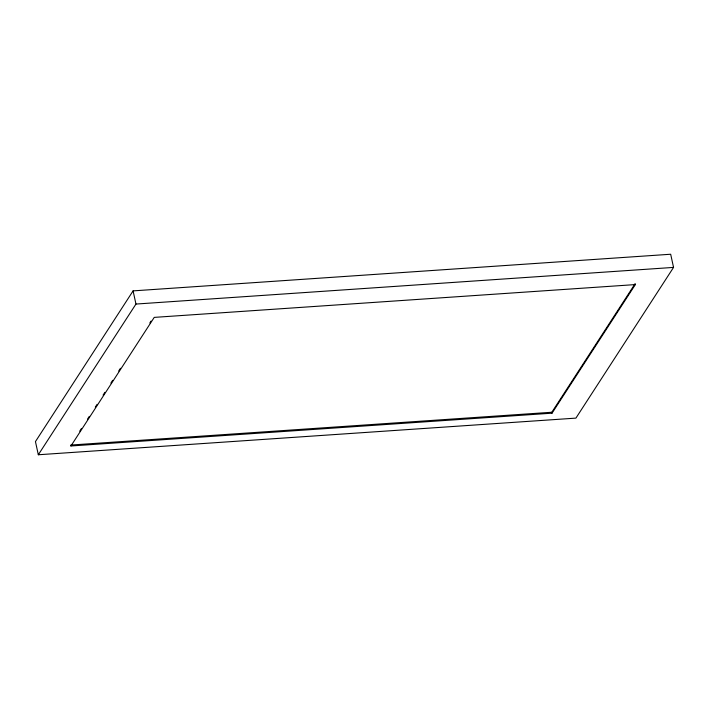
<?xml version="1.0" encoding="UTF-8"?>
<svg xmlns="http://www.w3.org/2000/svg" width="709" height="709" viewBox="0 0 709 709"><rect width="100%" height="100%" fill="white"/><g stroke="black" fill="none" stroke-linecap="round" stroke-linejoin="round"><path stroke-width="1.06" d="M133.088 290.885L35.45 441.592L38.321 454.761L575.912 418.115L673.55 267.408L670.679 254.239L133.088 290.885L135.96 304.055L38.321 454.761M79.718 431.178L81.517 428.404M87.508 419.152L89.307 416.378M95.298 407.126L97.098 404.352M103.097 395.099L104.897 392.325M110.888 383.073L112.687 380.299M118.678 371.046L120.477 368.272M149.847 322.932L151.044 321.088M70.927 445.979L154.243 317.384L635.344 284.584L635.14 283.662L551.824 412.257L552.027 413.179L70.927 445.979L70.732 445.057L551.824 412.257M552.027 413.179L635.344 284.584M135.96 304.055L673.55 267.408"/></g></svg>
